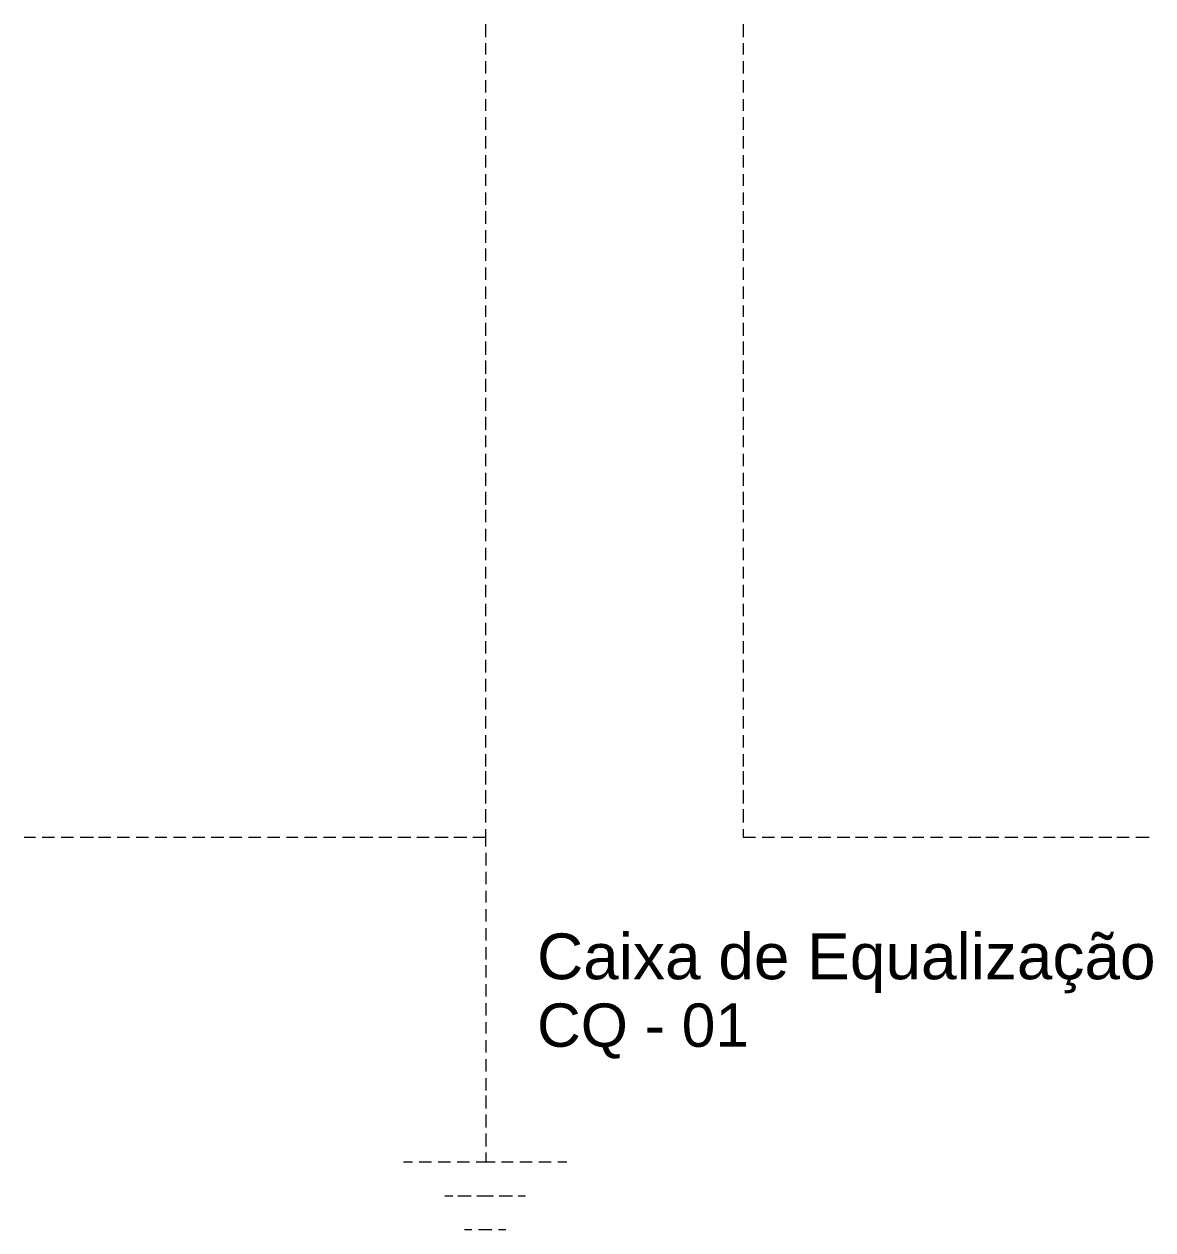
# Model space of a CAD drawing. Header units: millimetres. Extents: x 50 to 186, y -32 to 33.
# Drawn here: x 132.925 to 136.749, y 10.763 to 14.847 of the extents above; entities that cross this region are included whole.
import ezdxf

# ---------------------------------------------------------------- set-up
doc = ezdxf.new("R2010")
doc.units = ezdxf.units.MM
doc.layers.add('Prumada Eletrica', color=40, linetype='Continuous', lineweight=30)
doc.styles.add('Arial0', font='arial.ttf', dxfattribs={"height": 3.14658})

msp = doc.modelspace()

# ---------------------------------------------------------------- linework, layer by layer
at = {"layer": 'Prumada Eletrica', "color": 6, "linetype": 'Continuous', "lineweight": 9, "true_color": 0x000006}
for points in [[(134.4897, 14.8023), (134.4897, 14.847), (134.4897, 14.847)], [(135.3613, 14.847), (135.3613, 14.8023), (135.3613, 14.8023)], [(134.4897, 14.7436), (134.4897, 14.7827), (134.4897, 14.7827)], [(135.3613, 14.7827), (135.3613, 14.7436), (135.3613, 14.7436)], [(134.4897, 14.6794), (134.4897, 14.7213), (134.4897, 14.7213)], [(135.3613, 14.7213), (135.3613, 14.6794), (135.3613, 14.6794)], [(134.4897, 14.6151), (134.4897, 14.657), (134.4897, 14.657)], [(135.3613, 14.657), (135.3613, 14.6151), (135.3613, 14.6151)], [(134.4897, 14.5537), (134.4897, 14.5928), (134.4897, 14.5928)], [(135.3613, 14.5928), (135.3613, 14.5537), (135.3613, 14.5537)], [(134.4897, 14.4894), (134.4897, 14.5313), (134.4897, 14.5313)], [(135.3613, 14.5313), (135.3613, 14.4894), (135.3613, 14.4894)], [(134.4897, 14.4252), (134.4897, 14.4671), (134.4897, 14.4671)], [(135.3613, 14.4671), (135.3613, 14.4252), (135.3613, 14.4252)], [(134.4897, 14.3609), (134.4897, 14.4028), (134.4897, 14.4028)], [(135.3613, 14.4028), (135.3613, 14.3609), (135.3613, 14.3609)], [(134.4897, 14.2995), (134.4897, 14.3386), (134.4897, 14.3386)], [(135.3613, 14.3386), (135.3613, 14.2995), (135.3613, 14.2995)], [(134.4897, 14.2352), (134.4897, 14.2771), (134.4897, 14.2771)], [(135.3613, 14.2771), (135.3613, 14.2352), (135.3613, 14.2352)], [(134.4897, 14.171), (134.4897, 14.2129), (134.4897, 14.2129)], [(135.3613, 14.2129), (135.3613, 14.171), (135.3613, 14.171)], [(134.4897, 14.1067), (134.4897, 14.1486), (134.4897, 14.1486)], [(135.3613, 14.1486), (135.3613, 14.1067), (135.3613, 14.1067)], [(134.4897, 14.0452), (134.4897, 14.0871), (134.4897, 14.0871)], [(135.3613, 14.0871), (135.3613, 14.0452), (135.3613, 14.0452)], [(134.4897, 13.981), (134.4897, 14.0229), (134.4897, 14.0229)], [(135.3613, 14.0229), (135.3613, 13.981), (135.3613, 13.981)], [(134.4897, 13.9167), (134.4897, 13.9586), (134.4897, 13.9586)], [(135.3613, 13.9586), (135.3613, 13.9167), (135.3613, 13.9167)], [(134.4897, 13.8553), (134.4897, 13.8944), (134.4897, 13.8944)], [(135.3613, 13.8944), (135.3613, 13.8553), (135.3613, 13.8553)], [(134.4897, 13.791), (134.4897, 13.8357), (134.4897, 13.8357)], [(135.3613, 13.8357), (135.3613, 13.791), (135.3613, 13.791)], [(134.4897, 13.7268), (134.4897, 13.7715), (134.4897, 13.7715)], [(135.3613, 13.7715), (135.3613, 13.7268), (135.3613, 13.7268)], [(134.4897, 13.6625), (134.4897, 13.7072), (134.4897, 13.7072)], [(135.3613, 13.7072), (135.3613, 13.6625), (135.3613, 13.6625)], [(134.4897, 13.6011), (134.4897, 13.6458), (134.4897, 13.6458)], [(135.3613, 13.6458), (135.3613, 13.6011), (135.3613, 13.6011)], [(134.4897, 13.5368), (134.4897, 13.5815), (134.4897, 13.5815)], [(135.3613, 13.5815), (135.3613, 13.5368), (135.3613, 13.5368)], [(134.4897, 13.4726), (134.4897, 13.5173), (134.4897, 13.5173)], [(135.3613, 13.5173), (135.3613, 13.4726), (135.3613, 13.4726)], [(134.4897, 13.4139), (134.4897, 13.453), (134.4897, 13.453)], [(135.3613, 13.453), (135.3613, 13.4139), (135.3613, 13.4139)], [(134.4897, 13.3497), (134.4897, 13.3916), (134.4897, 13.3916)], [(135.3613, 13.3916), (135.3613, 13.3497), (135.3613, 13.3497)], [(134.4897, 13.2826), (134.4897, 13.3273), (134.4897, 13.3273)], [(135.3613, 13.3273), (135.3613, 13.2826), (135.3613, 13.2826)], [(134.4897, 13.2184), (134.4897, 13.2631), (134.4897, 13.2631)], [(135.3613, 13.2631), (135.3613, 13.2184), (135.3613, 13.2184)], [(134.4897, 13.1597), (134.4897, 13.2016), (134.4897, 13.2016)], [(135.3613, 13.2016), (135.3613, 13.1597), (135.3613, 13.1597)], [(134.4897, 13.0954), (134.4897, 13.1373), (134.4897, 13.1373)], [(135.3613, 13.1373), (135.3613, 13.0954), (135.3613, 13.0954)], [(134.4897, 13.0312), (134.4897, 13.0731), (134.4897, 13.0731)], [(135.3613, 13.0731), (135.3613, 13.0312), (135.3613, 13.0312)], [(134.4897, 12.9697), (134.4897, 13.0088), (134.4897, 13.0088)], [(135.3613, 13.0088), (135.3613, 12.9697), (135.3613, 12.9697)], [(134.4897, 12.9055), (134.4897, 12.9474), (134.4897, 12.9474)], [(135.3613, 12.9474), (135.3613, 12.9055), (135.3613, 12.9055)], [(134.4897, 12.8412), (134.4897, 12.8831), (134.4897, 12.8831)], [(135.3613, 12.8831), (135.3613, 12.8412), (135.3613, 12.8412)], [(134.4897, 12.777), (134.4897, 12.8189), (134.4897, 12.8189)], [(135.3613, 12.8189), (135.3613, 12.777), (135.3613, 12.777)], [(134.4897, 12.7155), (134.4897, 12.7574), (134.4897, 12.7574)], [(135.3613, 12.7574), (135.3613, 12.7155), (135.3613, 12.7155)], [(134.4897, 12.6513), (134.4897, 12.6932), (134.4897, 12.6932)], [(135.3613, 12.6932), (135.3613, 12.6513), (135.3613, 12.6513)], [(134.4897, 12.587), (134.4897, 12.6289), (134.4897, 12.6289)], [(135.3613, 12.6289), (135.3613, 12.587), (135.3613, 12.587)], [(134.4897, 12.5256), (134.4897, 12.5647), (134.4897, 12.5647)], [(135.3613, 12.5647), (135.3613, 12.5256), (135.3613, 12.5256)], [(134.4897, 12.4613), (134.4897, 12.5032), (134.4897, 12.5032)], [(135.3613, 12.5032), (135.3613, 12.4613), (135.3613, 12.4613)], [(134.4897, 12.3971), (134.4897, 12.439), (134.4897, 12.439)], [(135.3613, 12.439), (135.3613, 12.3971), (135.3613, 12.3971)], [(134.4897, 12.3328), (134.4897, 12.3747), (134.4897, 12.3747)], [(135.3613, 12.3747), (135.3613, 12.3328), (135.3613, 12.3328)], [(134.4897, 12.2714), (134.4897, 12.3161), (134.4897, 12.3161)], [(135.3613, 12.3161), (135.3613, 12.2714), (135.3613, 12.2714)], [(134.4897, 12.2071), (134.4897, 12.2518), (134.4897, 12.2518)], [(135.3613, 12.2518), (135.3613, 12.2071), (135.3613, 12.2071)], [(134.4897, 12.1429), (134.4897, 12.1876), (134.4897, 12.1876)], [(135.3613, 12.1876), (135.3613, 12.1429), (135.3613, 12.1429)], [(132.9254, 12.0926), (132.9645, 12.0926), (132.9645, 12.0926)], [(132.9868, 12.0926), (133.0287, 12.0926), (133.0287, 12.0926)], [(133.0511, 12.0926), (133.093, 12.0926), (133.093, 12.0926)], [(133.1153, 12.0926), (133.16, 12.0926), (133.16, 12.0926)], [(133.1768, 12.0926), (133.2187, 12.0926), (133.2187, 12.0926)], [(133.241, 12.0926), (133.2829, 12.0926), (133.2829, 12.0926)], [(133.3053, 12.0926), (133.3472, 12.0926), (133.3472, 12.0926)], [(133.3695, 12.0926), (133.4087, 12.0926), (133.4087, 12.0926)], [(133.431, 12.0926), (133.4729, 12.0926), (133.4729, 12.0926)], [(133.4953, 12.0926), (133.5372, 12.0926), (133.5372, 12.0926)], [(133.5595, 12.0926), (133.6014, 12.0926), (133.6014, 12.0926)], [(133.621, 12.0926), (133.6629, 12.0926), (133.6629, 12.0926)], [(133.6852, 12.0926), (133.7271, 12.0926), (133.7271, 12.0926)], [(133.7495, 12.0926), (133.7914, 12.0926), (133.7914, 12.0926)], [(133.8137, 12.0926), (133.8528, 12.0926), (133.8528, 12.0926)], [(133.8752, 12.0926), (133.9171, 12.0926), (133.9171, 12.0926)], [(133.9394, 12.0926), (133.9813, 12.0926), (133.9813, 12.0926)], [(134.0037, 12.0926), (134.0456, 12.0926), (134.0456, 12.0926)], [(134.0623, 12.0926), (134.107, 12.0926), (134.107, 12.0926)], [(134.1266, 12.0926), (134.1713, 12.0926), (134.1713, 12.0926)], [(134.1908, 12.0926), (134.2355, 12.0926), (134.2355, 12.0926)], [(134.2551, 12.0926), (134.297, 12.0926), (134.297, 12.0926)], [(134.3165, 12.0926), (134.3612, 12.0926), (134.3612, 12.0926)], [(134.3808, 12.0926), (134.4255, 12.0926), (134.4255, 12.0926)], [(134.4451, 12.0926), (134.4897, 12.0926), (134.4897, 12.0926)], [(134.4897, 12.0618), (134.4897, 12.0926), (134.487, 12.0954)], [(134.4897, 12.0926), (134.4897, 12.1205), (134.4897, 12.1205)], [(135.3613, 12.1205), (135.3613, 12.0926), (135.4032, 12.0926)], [(135.4256, 12.0926), (135.4675, 12.0926), (135.4675, 12.0926)], [(135.4898, 12.0926), (135.5289, 12.0926), (135.5289, 12.0926)], [(135.5513, 12.0926), (135.5932, 12.0926), (135.5932, 12.0926)], [(135.6155, 12.0926), (135.6574, 12.0926), (135.6574, 12.0926)], [(135.6798, 12.0926), (135.7217, 12.0926), (135.7217, 12.0926)], [(135.7412, 12.0926), (135.7831, 12.0926), (135.7831, 12.0926)], [(135.8055, 12.0926), (135.8474, 12.0926), (135.8474, 12.0926)], [(135.8697, 12.0926), (135.9116, 12.0926), (135.9116, 12.0926)], [(135.934, 12.0926), (135.9731, 12.0926), (135.9731, 12.0926)], [(135.9955, 12.0926), (136.0374, 12.0926), (136.0374, 12.0926)], [(136.0597, 12.0926), (136.1016, 12.0926), (136.1016, 12.0926)], [(136.124, 12.0926), (136.1659, 12.0926), (136.1659, 12.0926)], [(136.1826, 12.0926), (136.2273, 12.0926), (136.2273, 12.0926)], [(136.2469, 12.0926), (136.2916, 12.0926), (136.2916, 12.0926)], [(136.3111, 12.0926), (136.3558, 12.0926), (136.3558, 12.0926)], [(136.3782, 12.0926), (136.4173, 12.0926), (136.4173, 12.0926)], [(136.4368, 12.0926), (136.4815, 12.0926), (136.4815, 12.0926)], [(136.5011, 12.0926), (136.5458, 12.0926), (136.5458, 12.0926)], [(136.5653, 12.0926), (136.61, 12.0926), (136.61, 12.0926)], [(136.6268, 12.0926), (136.6687, 12.0926), (136.6687, 12.0926)], [(136.691, 12.0926), (136.7357, 12.0926), (136.7357, 12.0926)], [(134.4897, 12.0395), (134.4897, 11.9976), (134.4897, 11.9976)], [(134.4897, 11.9752), (134.4897, 11.9333), (134.4897, 11.9333)], [(134.4897, 11.911), (134.4897, 11.8719), (134.4897, 11.8719)], [(134.4897, 11.8495), (134.4897, 11.8076), (134.4897, 11.8076)], [(134.4897, 11.7853), (134.4897, 11.7434), (134.4897, 11.7434)], [(134.4897, 11.721), (134.4897, 11.6791), (134.4897, 11.6791)], [(134.4897, 11.6596), (134.4897, 11.6177), (134.4897, 11.6177)], [(134.4897, 11.5953), (134.4897, 11.5534), (134.4897, 11.5534)], [(134.4897, 11.5311), (134.4897, 11.4892), (134.4897, 11.4892)], [(134.4897, 11.4668), (134.4897, 11.4277), (134.4897, 11.4277)], [(134.4897, 11.4054), (134.4897, 11.3635), (134.4897, 11.3635)], [(134.4897, 11.3411), (134.4897, 11.2992), (134.4897, 11.2992)], [(134.4897, 11.2769), (134.4897, 11.235), (134.4897, 11.235)], [(134.4897, 11.2182), (134.4897, 11.1735), (134.4897, 11.1735)], [(134.4897, 11.154), (134.4897, 11.1093), (134.4897, 11.1093)], [(134.4897, 11.0897), (134.4897, 11.045), (134.4897, 11.045)], [(134.2411, 10.9919), (134.2104, 10.9919), (134.2104, 10.9919)], [(134.3054, 10.9919), (134.2635, 10.9919), (134.2635, 10.9919)], [(134.3696, 10.9919), (134.3277, 10.9919), (134.3277, 10.9919)], [(134.4339, 10.9919), (134.392, 10.9919), (134.392, 10.9919)], [(134.5205, 10.9919), (134.4897, 10.9919), (134.4562, 10.9919)], [(134.4897, 11.0254), (134.4897, 10.9919), (134.4897, 10.9919)], [(134.5819, 10.9919), (134.5428, 10.9919), (134.5428, 10.9919)], [(134.6462, 10.9919), (134.6043, 10.9919), (134.6043, 10.9919)], [(134.7104, 10.9919), (134.6685, 10.9919), (134.6685, 10.9919)], [(134.7635, 10.9919), (134.7328, 10.9919), (134.7328, 10.9919)], [(134.378, 10.8774), (134.3501, 10.8774), (134.3501, 10.8774)], [(134.4395, 10.8774), (134.3948, 10.8774), (134.3948, 10.8774)], [(134.5149, 10.8774), (134.4897, 10.8774), (134.459, 10.8774)], [(134.5791, 10.8774), (134.5344, 10.8774), (134.5344, 10.8774)], [(134.6238, 10.8774), (134.5987, 10.8774), (134.5987, 10.8774)], [(134.4423, 10.7629), (134.4171, 10.7629), (134.4171, 10.7629)], [(134.5093, 10.7629), (134.4897, 10.7629), (134.4646, 10.7629)], [(134.5568, 10.7629), (134.5317, 10.7629), (134.5317, 10.7629)]]:
    msp.add_lwpolyline(points, dxfattribs=at)

# ---------------------------------------------------------------- texts
at = {"layer": 'Prumada Eletrica', "color": 7, "true_color": 0x000007, "style": 'Arial0'}
for s, height, p in [('Caixa de Equalização', 0.155047, (134.6629, 11.6118)), ('CQ - 01', 0.1468, (134.6629, 11.383))]:
    msp.add_text(s, height=height, dxfattribs=at).set_placement(p)

doc.saveas('drawing.dxf')
